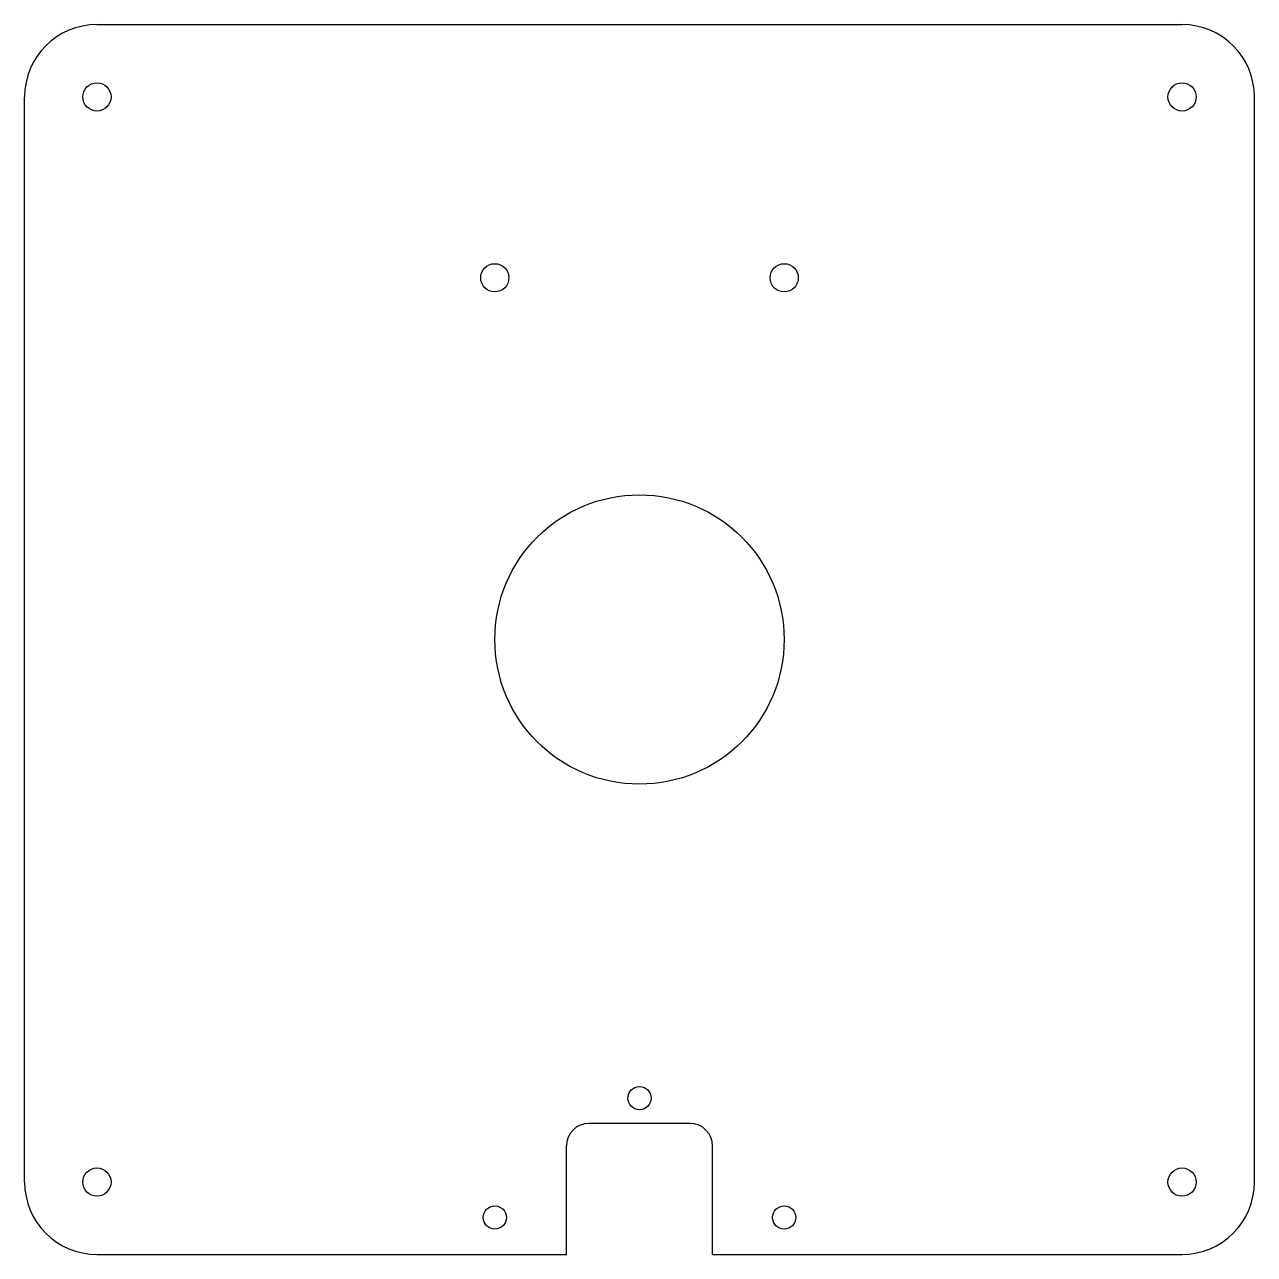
# Model space of a CAD drawing. Extents: x 0 to 170, y 0 to 170.
import ezdxf

# ---------------------------------------------------------------- set-up
doc = ezdxf.new("R2010")
doc.units = 0
doc.header["$MEASUREMENT"] = 0
doc.layers.add('VISIBLE', color=7, linetype='CONTINUOUS')

msp = doc.modelspace()

# ---------------------------------------------------------------- linework, layer by layer
at = {"layer": 'VISIBLE'}
for p, q in [((10, 170), (160, 170)), ((0, 10), (0, 160)), ((170, 10), (170, 160)), ((92, 18.1), (78, 18.1)), ((74.9, 0), (74.9, 15)), ((95.1, 0), (95.1, 15)), ((10, 0), (74.9, 0)), ((95.1, 0), (160, 0))]:
    msp.add_line(p, q, dxfattribs=at)
for centre, radius in [((10, 160), 1.95), ((160, 160), 1.95), ((65, 135), 1.95), ((105, 135), 1.95), ((85, 85), 20), ((85, 21.6), 1.6), ((10, 10), 1.95), ((160, 10), 1.95), ((65, 5.1), 1.6), ((105, 5.1), 1.6)]:
    msp.add_circle(centre, radius, dxfattribs=at)
for centre, radius, start, end in [((160, 160), 10, 0, 90), ((10, 160), 10, 90, 180), ((78, 15), 3.1, 90, 180), ((92, 15), 3.1, 0, 90), ((10, 10), 10, 180, 270), ((160, 10), 10, 270, 0)]:
    msp.add_arc(centre, radius, start, end, dxfattribs=at)

doc.saveas('drawing.dxf')
